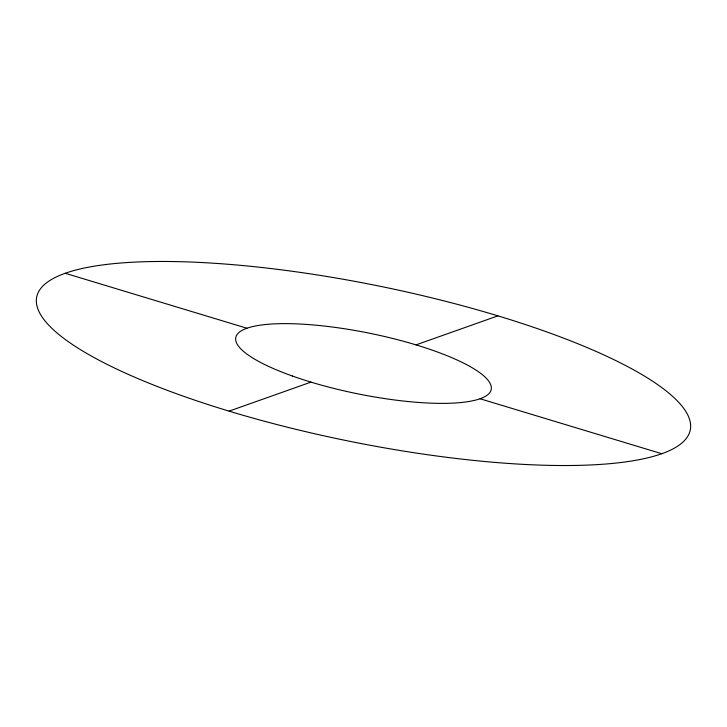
<?xml version="1.0" encoding="UTF-8"?>
<svg xmlns="http://www.w3.org/2000/svg" width="727" height="727" viewBox="0 0 727 727"><rect width="100%" height="100%" fill="white"/><g stroke="black" fill="none" stroke-linecap="round" stroke-linejoin="round"><path stroke-width="1.09" d="M229.087 411.146L310.974 382.12M416.026 344.88L497.913 315.854M65.23 273.279L246.935 328.24M480.065 398.76L661.77 453.721M292.372 376.013A130.324 30.861 11.5 0 0 491.07 390.026A130.324 30.861 11.5 0 0 307.058 324.46A130.324 30.861 11.5 0 0 292.372 376.013M181.486 395.524A333.466 78.979 11.5 0 0 689.932 431.384A333.466 78.979 11.5 0 0 219.081 263.592A333.466 78.979 11.5 0 0 181.486 395.524"/></g></svg>
